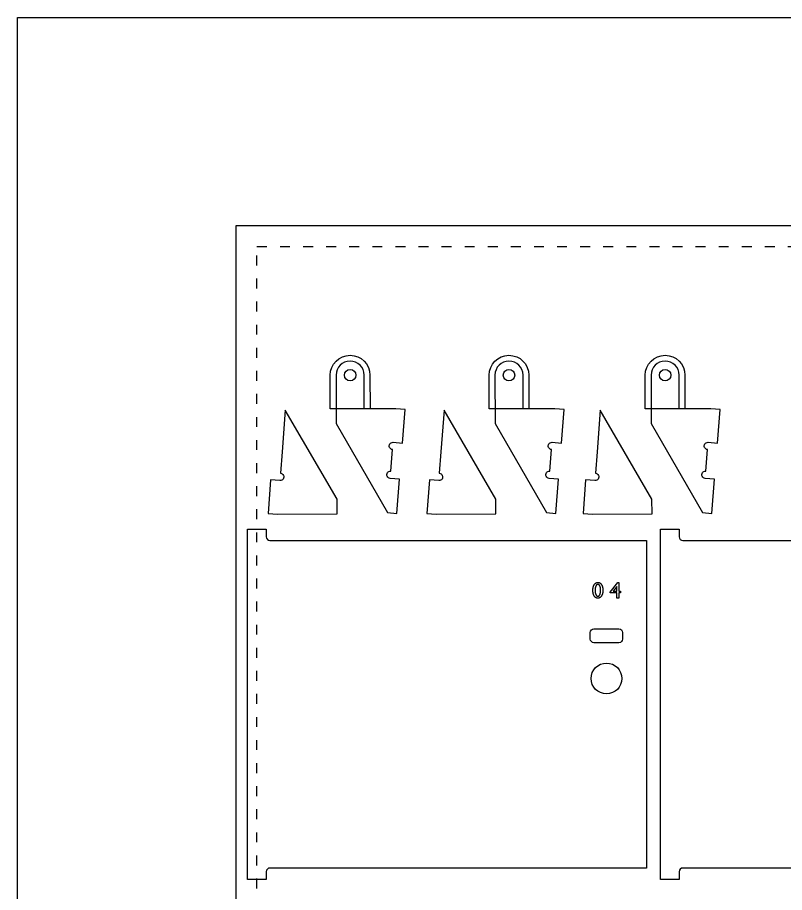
# Model space of a CAD drawing. Extents: x -300 to 5880, y -300 to 4158.
# Drawn here: x 0 to 737, y 3317 to 4158 of the extents above; entities that cross this region are included whole.
import ezdxf

# ---------------------------------------------------------------- set-up
doc = ezdxf.new("R2010")
doc.units = 0
doc.linetypes.add('DGN_STYLE_5', pattern=[22.17944, 9.505474, -12.673965])
for name, color, linetype in [('00-NOPRINT_TEXT', 7, 'CONTINUOUS'), ('00_NOPRINT_TOLERANCE', 7, 'DGN_STYLE_5'), ('BOARD_$TH-NOMINAL', 3, 'CONTINUOUS'), ('TOP-CUT-INSIDE_18MM', 1, 'CONTINUOUS'), ('TOP-CUT-OUTSIDE_18MM', 220, 'CONTINUOUS'), ('TOP-POCKET-INSIDE_02MM', 110, 'CONTINUOUS'), ('TOP-POCKET-INSIDE_09MM', 60, 'CONTINUOUS')]:
    doc.layers.add(name, color=color, linetype=linetype)

msp = doc.modelspace()

# ---------------------------------------------------------------- linework, layer by layer
at = {"layer": '00-NOPRINT_TEXT', "flags": 128}
msp.add_lwpolyline([(0, 4158), (5880, 4158), (5880, 0), (0, 0)], close=True, dxfattribs=at)
at = {"layer": '00_NOPRINT_TOLERANCE', "flags": 128}
for points in [[(210, 3958), (1430, 3958), (1430, 1518), (210, 1518)], [(230, 3938), (1410, 3938), (1410, 1538), (230, 1538)]]:
    msp.add_lwpolyline(points, close=True, dxfattribs=at)
at = {"layer": 'BOARD_$TH-NOMINAL', "flags": 128}
msp.add_lwpolyline([(210, 3958), (1430, 3958), (1430, 1518), (210, 1518)], close=True, dxfattribs=at)
at = {"layer": 'TOP-CUT-INSIDE_18MM'}
msp.add_lwpolyline([(581.25, 3566.97), (581.25, 3560.59, -0.414214), (577.75, 3557.09), (553.75, 3557.09, -0.414214), (550.25, 3560.59), (550.25, 3566.97, -0.414214), (553.75, 3570.47), (577.75, 3570.47, -0.414214)], format="xyb", close=True, dxfattribs=at)
for centre, radius in [((319.5, 3814.28), 5.5), ((472.12, 3814.28), 5.5), ((622.09, 3814.28), 5.5), ((565.75, 3522.72), 14.79)]:
    msp.add_circle(centre, radius, dxfattribs=at)
at = {"layer": 'TOP-CUT-OUTSIDE_18MM'}
for points in [[(333.05, 3781.8), (333.01, 3814.28, 1), (306, 3814.27), (306.07, 3767.8), (355.41, 3682.17), (364.38, 3681.44), (367.05, 3714.34), (358.08, 3715.06, -1.000001), (358.64, 3722.04), (360.32, 3742.72, -1.000001), (360.88, 3749.69), (369.79, 3748.97), (372.39, 3781.12), (363.42, 3781.85)], [(485.67, 3781.8), (485.62, 3814.28, 1), (458.62, 3814.27), (458.69, 3767.8), (508.03, 3682.17), (517, 3681.44), (519.67, 3714.34), (510.7, 3715.06, -1.000001), (511.26, 3722.04), (512.94, 3742.72, -1.000001), (513.5, 3749.69), (522.41, 3748.97), (525.01, 3781.12), (516.04, 3781.85)], [(635.64, 3781.8), (635.59, 3814.28, 1), (608.59, 3814.27), (608.66, 3767.8), (657.99, 3682.17), (666.96, 3681.44), (669.63, 3714.34), (660.66, 3715.06, -1.000001), (661.23, 3722.04), (662.9, 3742.72, -1.000001), (663.47, 3749.69), (672.37, 3748.97), (674.98, 3781.12), (666.01, 3781.85)], [(254.15, 3740.58), (252.56, 3719.9, -1.000001), (252.03, 3712.92), (243.12, 3713.6), (240.65, 3681.44), (249.62, 3680.75), (307, 3681.1), (306.92, 3695.05), (257.21, 3780.47)], [(406.77, 3740.58), (405.18, 3719.9, -1.000001), (404.64, 3712.92), (395.74, 3713.6), (393.27, 3681.44), (402.24, 3680.75), (459.62, 3681.1), (459.54, 3695.05), (409.83, 3780.47)], [(556.73, 3740.58), (555.15, 3719.9, -1.000001), (554.61, 3712.92), (545.7, 3713.6), (543.23, 3681.44), (552.21, 3680.75), (609.59, 3681.1), (609.5, 3695.05), (559.8, 3780.47)], [(238.97, 3337.03), (238.97, 3329.53), (220.97, 3329.53), (220.97, 3666.33), (238.97, 3666.33), (238.97, 3658.83, 0.414214), (242.47, 3655.33), (604.18, 3655.33), (604.18, 3340.53), (242.47, 3340.53, 0.414214)], [(635.64, 3337.03), (635.64, 3329.53), (617.64, 3329.53), (617.64, 3666.33), (635.64, 3666.33), (635.64, 3658.83, 0.414214), (639.14, 3655.33), (1000.86, 3655.33), (1000.86, 3340.53), (639.14, 3340.53, 0.414214)]]:
    msp.add_lwpolyline(points, format="xyb", close=True, dxfattribs=at)
at = {"layer": 'TOP-POCKET-INSIDE_02MM'}
for points in [[(557.59, 3615.08), (557.71, 3615.08), (557.84, 3615.08), (557.96, 3615.07), (558.03, 3615.06), (558.09, 3615.05), (558.15, 3615.04), (558.21, 3615.03), (558.27, 3615.02), (558.33, 3615.01), (558.39, 3615), (558.45, 3614.98), (558.51, 3614.97), (558.57, 3614.95), (558.62, 3614.93), (558.68, 3614.91), (558.74, 3614.9), (558.8, 3614.87), (558.85, 3614.85), (558.91, 3614.83), (558.97, 3614.81), (559.02, 3614.78), (559.08, 3614.76), (559.13, 3614.73), (559.19, 3614.7), (559.24, 3614.67), (559.3, 3614.64), (559.35, 3614.61), (559.46, 3614.55), (559.56, 3614.48), (559.66, 3614.4), (559.77, 3614.33), (559.87, 3614.25), (559.97, 3614.16), (560.07, 3614.07), (560.16, 3613.97), (560.26, 3613.88), (560.35, 3613.77), (560.44, 3613.67), (560.54, 3613.56), (560.63, 3613.44), (560.71, 3613.32), (560.8, 3613.2), (560.89, 3613.07), (560.97, 3612.94), (561.05, 3612.8), (561.13, 3612.66), (561.21, 3612.52), (561.28, 3612.38), (561.36, 3612.24), (561.43, 3612.09), (561.49, 3611.94), (561.56, 3611.79), (561.62, 3611.64), (561.68, 3611.48), (561.73, 3611.32), (561.79, 3611.16), (561.84, 3611), (561.89, 3610.84), (561.93, 3610.67), (561.97, 3610.5), (562.05, 3610.15), (562.12, 3609.8), (562.18, 3609.44), (562.23, 3609.06), (562.26, 3608.68), (562.29, 3608.29), (562.3, 3607.89), (562.31, 3607.48), (562.3, 3607.06), (562.29, 3606.66), (562.26, 3606.26), (562.23, 3605.87), (562.18, 3605.49), (562.12, 3605.12), (562.05, 3604.76), (561.97, 3604.41), (561.93, 3604.24), (561.89, 3604.07), (561.84, 3603.9), (561.79, 3603.74), (561.73, 3603.58), (561.68, 3603.42), (561.62, 3603.27), (561.56, 3603.11), (561.49, 3602.96), (561.43, 3602.81), (561.36, 3602.67), (561.28, 3602.52), (561.21, 3602.38), (561.13, 3602.24), (561.05, 3602.11), (560.97, 3601.97), (560.89, 3601.84), (560.8, 3601.71), (560.71, 3601.59), (560.62, 3601.47), (560.53, 3601.36), (560.44, 3601.25), (560.35, 3601.14), (560.25, 3601.04), (560.16, 3600.95), (560.06, 3600.85), (559.96, 3600.76), (559.86, 3600.68), (559.75, 3600.6), (559.65, 3600.52), (559.54, 3600.45), (559.43, 3600.38), (559.33, 3600.32), (559.21, 3600.26), (559.16, 3600.23), (559.1, 3600.2), (559.05, 3600.17), (558.99, 3600.15), (558.93, 3600.12), (558.87, 3600.1), (558.81, 3600.08), (558.76, 3600.06), (558.7, 3600.04), (558.64, 3600.02), (558.58, 3600), (558.52, 3599.98), (558.46, 3599.97), (558.4, 3599.95), (558.27, 3599.92), (558.15, 3599.9), (558.02, 3599.88), (557.89, 3599.87), (557.76, 3599.86), (557.63, 3599.85), (557.5, 3599.85), (557.37, 3599.85), (557.23, 3599.86), (557.1, 3599.87), (556.97, 3599.88), (556.85, 3599.9), (556.72, 3599.92), (556.59, 3599.95), (556.47, 3599.98), (556.35, 3600.01), (556.23, 3600.05), (556.17, 3600.07), (556.11, 3600.1), (556.06, 3600.12), (556, 3600.14), (555.94, 3600.17), (555.88, 3600.19), (555.83, 3600.22), (555.77, 3600.25), (555.66, 3600.31), (555.55, 3600.37), (555.44, 3600.44), (555.34, 3600.51), (555.23, 3600.58), (555.13, 3600.66), (555.03, 3600.75), (554.93, 3600.83), (554.83, 3600.92), (554.73, 3601.02), (554.64, 3601.12), (554.55, 3601.22), (554.46, 3601.33), (554.37, 3601.44), (554.28, 3601.56), (554.19, 3601.68), (554.11, 3601.8), (554.03, 3601.93), (553.94, 3602.06), (553.87, 3602.19), (553.79, 3602.33), (553.72, 3602.47), (553.65, 3602.61), (553.58, 3602.76), (553.51, 3602.9), (553.45, 3603.05), (553.39, 3603.21), (553.33, 3603.36), (553.28, 3603.52), (553.23, 3603.68), (553.18, 3603.84), (553.13, 3604.01), (553.08, 3604.18), (553.04, 3604.35), (552.96, 3604.7), (552.9, 3605.06), (552.84, 3605.43), (552.8, 3605.81), (552.76, 3606.2), (552.73, 3606.6), (552.72, 3607.02), (552.71, 3607.44), (552.72, 3607.86), (552.73, 3608.27), (552.76, 3608.67), (552.8, 3609.06), (552.85, 3609.44), (552.9, 3609.81), (552.97, 3610.17), (553.05, 3610.51), (553.1, 3610.69), (553.14, 3610.85), (553.19, 3611.02), (553.24, 3611.18), (553.3, 3611.35), (553.35, 3611.5), (553.41, 3611.66), (553.48, 3611.82), (553.54, 3611.97), (553.61, 3612.12), (553.68, 3612.26), (553.75, 3612.41), (553.83, 3612.55), (553.9, 3612.69), (553.98, 3612.82), (554.07, 3612.96), (554.15, 3613.09), (554.24, 3613.22), (554.33, 3613.34), (554.42, 3613.46), (554.51, 3613.57), (554.6, 3613.68), (554.7, 3613.79), (554.8, 3613.89), (554.89, 3613.99), (554.99, 3614.08), (555.09, 3614.17), (555.2, 3614.25), (555.3, 3614.33), (555.41, 3614.41), (555.52, 3614.48), (555.62, 3614.55), (555.73, 3614.62), (555.85, 3614.68), (555.96, 3614.73), (556.02, 3614.76), (556.08, 3614.79), (556.14, 3614.81), (556.19, 3614.83), (556.25, 3614.86), (556.31, 3614.88), (556.37, 3614.9), (556.43, 3614.92), (556.49, 3614.93), (556.55, 3614.95), (556.68, 3614.98), (556.8, 3615.01), (556.93, 3615.03), (557.06, 3615.05), (557.19, 3615.07), (557.32, 3615.08), (557.45, 3615.08)], [(557.61, 3613.06), (557.5, 3613.06), (557.46, 3613.06), (557.42, 3613.06), (557.39, 3613.06), (557.35, 3613.05), (557.31, 3613.05), (557.28, 3613.05), (557.24, 3613.04), (557.2, 3613.04), (557.17, 3613.03), (557.13, 3613.02), (557.09, 3613.01), (557.06, 3613.01), (557.02, 3613), (556.99, 3612.99), (556.95, 3612.98), (556.92, 3612.96), (556.88, 3612.95), (556.85, 3612.94), (556.82, 3612.93), (556.78, 3612.91), (556.75, 3612.9), (556.72, 3612.88), (556.68, 3612.86), (556.65, 3612.85), (556.62, 3612.83), (556.59, 3612.81), (556.56, 3612.79), (556.52, 3612.77), (556.49, 3612.75), (556.46, 3612.73), (556.43, 3612.7), (556.4, 3612.68), (556.37, 3612.66), (556.34, 3612.63), (556.31, 3612.61), (556.28, 3612.58), (556.25, 3612.55), (556.22, 3612.53), (556.17, 3612.47), (556.11, 3612.41), (556.05, 3612.35), (556, 3612.28), (555.95, 3612.21), (555.89, 3612.14), (555.84, 3612.06), (555.79, 3611.98), (555.74, 3611.9), (555.69, 3611.82), (555.65, 3611.73), (555.6, 3611.64), (555.55, 3611.55), (555.51, 3611.45), (555.47, 3611.36), (555.43, 3611.26), (555.39, 3611.16), (555.35, 3611.05), (555.31, 3610.95), (555.24, 3610.73), (555.18, 3610.5), (555.12, 3610.27), (555.06, 3610.03), (555.02, 3609.77), (554.97, 3609.51), (554.94, 3609.25), (554.91, 3608.97), (554.88, 3608.68), (554.86, 3608.39), (554.85, 3608.09), (554.84, 3607.78), (554.84, 3607.46), (554.84, 3607.14), (554.85, 3606.82), (554.86, 3606.51), (554.88, 3606.21), (554.9, 3605.92), (554.93, 3605.64), (554.97, 3605.37), (555.01, 3605.1), (555.06, 3604.85), (555.11, 3604.6), (555.17, 3604.37), (555.23, 3604.14), (555.3, 3603.92), (555.34, 3603.81), (555.37, 3603.71), (555.41, 3603.61), (555.45, 3603.51), (555.5, 3603.41), (555.54, 3603.31), (555.58, 3603.22), (555.63, 3603.13), (555.68, 3603.05), (555.72, 3602.96), (555.77, 3602.88), (555.82, 3602.8), (555.87, 3602.73), (555.92, 3602.66), (555.98, 3602.59), (556.03, 3602.52), (556.09, 3602.46), (556.14, 3602.4), (556.2, 3602.34), (556.23, 3602.31), (556.26, 3602.29), (556.29, 3602.26), (556.32, 3602.24), (556.35, 3602.21), (556.38, 3602.19), (556.41, 3602.16), (556.44, 3602.14), (556.47, 3602.12), (556.5, 3602.1), (556.53, 3602.08), (556.56, 3602.06), (556.59, 3602.04), (556.63, 3602.02), (556.66, 3602.01), (556.69, 3601.99), (556.73, 3601.97), (556.76, 3601.96), (556.79, 3601.94), (556.83, 3601.93), (556.86, 3601.92), (556.89, 3601.91), (556.93, 3601.89), (556.96, 3601.88), (557, 3601.87), (557.03, 3601.86), (557.07, 3601.86), (557.11, 3601.85), (557.14, 3601.84), (557.18, 3601.84), (557.22, 3601.83), (557.25, 3601.82), (557.29, 3601.82), (557.33, 3601.82), (557.36, 3601.81), (557.4, 3601.81), (557.44, 3601.81), (557.48, 3601.81), (557.52, 3601.81), (557.56, 3601.81), (557.59, 3601.81), (557.63, 3601.82), (557.67, 3601.82), (557.71, 3601.82), (557.74, 3601.83), (557.78, 3601.84), (557.82, 3601.84), (557.85, 3601.85), (557.89, 3601.86), (557.92, 3601.86), (557.96, 3601.87), (558, 3601.88), (558.03, 3601.89), (558.06, 3601.91), (558.1, 3601.92), (558.13, 3601.93), (558.17, 3601.94), (558.2, 3601.96), (558.23, 3601.97), (558.27, 3601.99), (558.3, 3602.01), (558.33, 3602.02), (558.37, 3602.04), (558.4, 3602.06), (558.43, 3602.08), (558.46, 3602.1), (558.49, 3602.12), (558.52, 3602.14), (558.55, 3602.16), (558.59, 3602.19), (558.62, 3602.21), (558.65, 3602.24), (558.68, 3602.26), (558.71, 3602.29), (558.73, 3602.31), (558.76, 3602.34), (558.82, 3602.4), (558.88, 3602.46), (558.93, 3602.52), (558.99, 3602.59), (559.04, 3602.66), (559.09, 3602.73), (559.14, 3602.8), (559.19, 3602.88), (559.24, 3602.96), (559.29, 3603.05), (559.34, 3603.13), (559.39, 3603.22), (559.43, 3603.31), (559.47, 3603.41), (559.52, 3603.51), (559.56, 3603.61), (559.6, 3603.71), (559.64, 3603.81), (559.67, 3603.92), (559.74, 3604.13), (559.81, 3604.36), (559.87, 3604.59), (559.92, 3604.84), (559.97, 3605.09), (560.01, 3605.35), (560.04, 3605.61), (560.07, 3605.89), (560.1, 3606.18), (560.12, 3606.47), (560.13, 3606.77), (560.14, 3607.08), (560.14, 3607.72), (560.13, 3608.03), (560.12, 3608.33), (560.1, 3608.63), (560.08, 3608.91), (560.05, 3609.19), (560.01, 3609.46), (559.97, 3609.72), (559.93, 3609.98), (559.88, 3610.22), (559.82, 3610.46), (559.76, 3610.69), (559.69, 3610.91), (559.62, 3611.12), (559.58, 3611.23), (559.54, 3611.33), (559.5, 3611.43), (559.46, 3611.52), (559.41, 3611.62), (559.37, 3611.71), (559.32, 3611.8), (559.28, 3611.88), (559.23, 3611.97), (559.18, 3612.05), (559.13, 3612.12), (559.08, 3612.2), (559.03, 3612.27), (558.98, 3612.33), (558.93, 3612.4), (558.87, 3612.46), (558.82, 3612.52), (558.79, 3612.55), (558.76, 3612.57), (558.74, 3612.6), (558.71, 3612.63), (558.68, 3612.65), (558.65, 3612.68), (558.62, 3612.7), (558.59, 3612.72), (558.56, 3612.74), (558.53, 3612.77), (558.5, 3612.79), (558.47, 3612.81), (558.44, 3612.82), (558.41, 3612.84), (558.38, 3612.86), (558.35, 3612.88), (558.32, 3612.89), (558.29, 3612.91), (558.26, 3612.92), (558.22, 3612.94), (558.19, 3612.95), (558.16, 3612.96), (558.13, 3612.97), (558.09, 3612.99), (558.06, 3613), (558.03, 3613), (557.99, 3613.01), (557.96, 3613.02), (557.92, 3613.03), (557.89, 3613.03), (557.86, 3613.04), (557.82, 3613.05), (557.79, 3613.05), (557.75, 3613.05), (557.72, 3613.06), (557.68, 3613.06), (557.64, 3613.06)], [(576.78, 3615.08), (577.65, 3615.08), (577.65, 3606.73), (579.31, 3606.73), (579.31, 3604.91), (577.65, 3604.91), (577.65, 3600), (575.57, 3600), (575.57, 3604.91), (569.27, 3604.91), (569.27, 3605.83)], [(575.57, 3606.73), (575.57, 3611.04), (572.13, 3606.73)]]:
    msp.add_lwpolyline(points, close=True, dxfattribs=at)
at = {"layer": 'TOP-POCKET-INSIDE_09MM'}
for points in [[(300.43, 3814.26, -1), (338.56, 3814.33), (338.62, 3781.81), (333.05, 3781.8), (306.05, 3781.76), (300.49, 3781.75)], [(453.05, 3814.26, -1), (491.18, 3814.33), (491.24, 3781.81), (485.67, 3781.8), (458.67, 3781.76), (453.11, 3781.75)], [(603.02, 3814.26, -1), (641.15, 3814.33), (641.2, 3781.81), (635.64, 3781.8), (608.64, 3781.76), (603.07, 3781.75)]]:
    msp.add_lwpolyline(points, format="xyb", close=True, dxfattribs=at)

doc.saveas('drawing.dxf')
